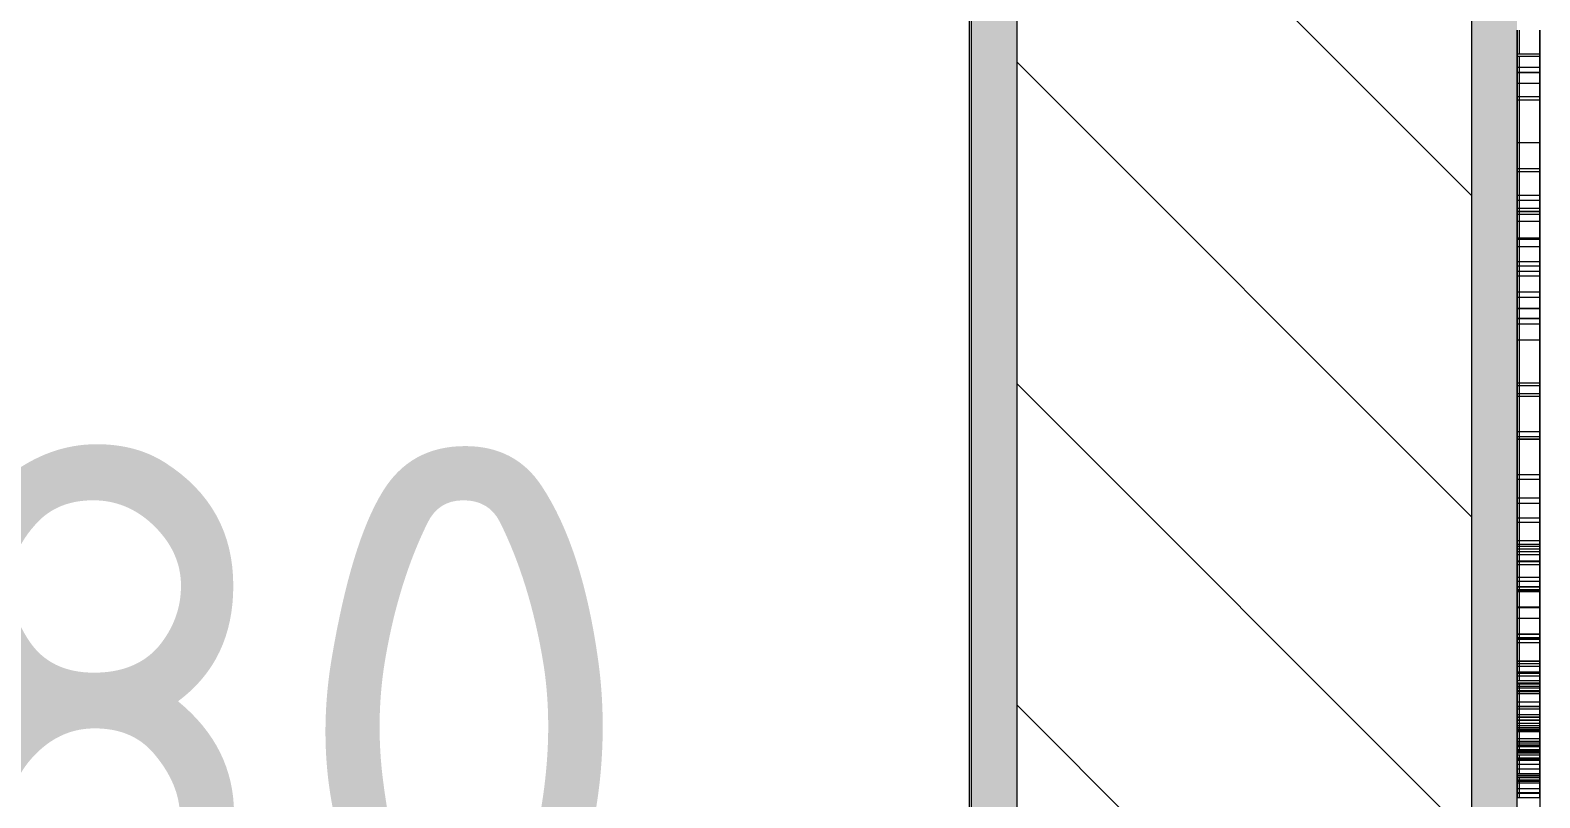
# Model space of a CAD drawing. Header units: millimetres. Extents: x -2911 to 185427, y -8553 to 29000.
# Drawn here: x 30276 to 30940, y 6726 to 7064 of the extents above; entities that cross this region are included whole.
import ezdxf

# ---------------------------------------------------------------- set-up
doc = ezdxf.new("R2010")
doc.units = ezdxf.units.MM
for name, color, linetype, lineweight in [('A-ANNO-DIMS', 7, 'Continuous', 9), ('A-ANNO-DIMS-100', 7, 'Continuous', 9), ('A-WALL', 7, 'Continuous', 9), ('I-WALL', 7, 'Continuous', 9)]:
    doc.layers.add(name, color=color, linetype=linetype, lineweight=lineweight)
for name, color, linetype, lineweight, true_color in [('A-WALL-1', 7, 'Continuous', 9, 0x3c3c3c), ('A-WALL-FNSH-1', 7, 'Continuous', 9, 0x3c3c3c), ('I-FURN-1', 7, 'Continuous', 9, 0xf0f0f0)]:
    doc.layers.add(name, color=color, linetype=linetype, lineweight=lineweight, true_color=true_color)
doc.styles.add('ISOCPEUR', font='isocpeur.ttf', dxfattribs={"width": 0.9, "height": 250})
doc.dimstyles.new('ISO-2_5_0_9К_БОЛЬШОЙ', dxfattribs={"dimscale": 304.8, "dimtxt": 248.995294, "dimasz": 0.492126, "dimexe": 0.393701, "dimexo": 0.984252, "dimgap": 0, "dimtad": 1, "dimdec": 0, "dimrnd": 10, "dimzin": 0, "dimdsep": 46, "dimtxsty": 'ISOCPEUR', "dimblk1": 'OBLIQUE', "dimblk2": 'OBLIQUE', "dimsah": 1, "dimcen": 0.09, "dimdle": 0.393701, "dimazin": 0, "dimtfac": 1, "dimtdec": 4, "dimtix": 1, "dimtmove": 0, "dimatfit": 3, "dimfxl": 1, "dimtvp": 1, "dimtolj": 1, "dimtzin": 0, "dimarcsym": 2})
pattern_1 = [(0, (0, 0), (121.92, 30.48), [10.058, -81.382, 10.058, -81.382, -487.68]), (0, (0, 0), (121.92, 30.48), [-182.88, 10.058, -172.822, 10.058, -81.382, -213.36]), (0, (0, 0), (121.92, 30.48), [-457.2, 10.058, -50.902, 10.058, -142.342]), (120, (45.72, 15.24), (-87.356454, 90.345817), [10.058, -81.382, 10.058, -81.382, -487.68]), (120, (45.72, 15.24), (-87.356454, 90.345817), [-182.88, 10.058, -172.822, 10.058, -81.382, -213.36]), (120, (45.72, 15.24), (-87.356454, 90.345817), [-457.2, 10.058, -50.902, 10.058, -142.342]), (240, (60.96, 76.2), (-34.563546, -120.825817), [10.058, -81.382, 10.058, -81.382, -487.68]), (240, (60.96, 76.2), (-34.563546, -120.825817), [-182.88, 10.058, -172.822, 10.058, -81.382, -213.36]), (240, (60.96, 76.2), (-34.563546, -120.825817), [-457.2, 10.058, -50.902, 10.058, -142.342])]

# ---------------------------------------------------------------- blocks, each defined once
blk = doc.blocks.new('Надпись в вестибюле_2 - Надпись в вестибюле_2-32623903-План размещения напольных электротехнических лючков и розеток 2 этажа в осях 1-12')
at = {"layer": 'I-FURN-1'}
for p, q in [((272.52, 0), (277.14, 0)), ((277.13, 0), (277.13, -10)), ((279.11, 0), (277.14, 0)), ((277.14, 0), (279.36, 0)), ((277.14, 0), (286.76, 0)), ((286.76, 0), (277.14, 0)), ((277.14, 0), (286.76, 0)), ((286.76, 0), (277.14, 0)), ((286.76, 0), (277.14, 0)), ((277.14, 0), (289.82, 0)), ((286.76, 0), (277.14, 0)), ((277.14, 0), (286.76, 0)), ((283.53, 0), (277.14, 0)), ((277.14, 0), (286.76, 0)), ((281.19, 0), (277.14, 0)), ((277.14, 0), (284.35, 0)), ((277.14, 0), (277.14, -10)), ((279.11, 0), (279.11, -10)), ((280.83, 0), (279.36, 0)), ((279.36, 0), (286.05, 0)), ((279.36, 0), (279.36, -10)), ((289.82, 0), (281.19, 0)), ((281.19, 0), (281.19, -10)), ((283.53, -10), (283.53, 0)), ((289.82, 0), (284.35, 0)), ((284.35, 0), (293.63, 0)), ((284.35, 0), (284.35, -10)), ((285.02, 0), (285.02, -10)), ((286.05, 0), (286.05, -10)), ((286.76, 0), (289.82, 0)), ((286.76, 0), (286.76, -10)), ((289.82, 0), (286.83, 0)), ((286.83, 0), (286.83, -10)), ((286.97, 0), (289.82, 0)), ((289.82, 0), (286.97, 0)), ((289.82, 0), (286.97, 0)), ((286.97, 0), (289.82, 0)), ((286.97, 0), (286.97, -10)), ((287.74, 0), (289.82, 0)), ((287.74, 0), (289.82, 0)), ((289.82, 0), (287.74, 0)), ((287.74, 0), (287.74, -10)), ((287.74, 0), (287.74, -10)), ((289.82, 0), (293.63, 0)), ((289.82, 0), (293.63, 0)), ((293.63, 0), (289.82, 0)), ((289.82, 0), (293.63, 0)), ((293.63, 0), (289.82, 0)), ((293.63, 0), (289.82, 0)), ((289.82, 0), (293.63, 0)), ((293.63, 0), (289.82, 0)), ((289.82, 0), (293.63, 0)), ((293.63, 0), (289.82, 0)), ((289.82, 0), (293.63, 0)), ((293.63, 0), (289.82, 0)), ((291.81, 0), (289.82, 0)), ((289.82, 0), (293.63, 0)), ((289.82, 0), (289.82, -10)), ((297.78, 0), (291.81, 0)), ((291.81, 0), (291.81, -10)), ((293.63, 0), (323.77, 0)), ((293.63, 0), (293.63, -10)), ((293.68, 0), (293.68, -10)), ((302.03, 0), (293.99, 0)), ((293.99, 0), (302.03, 0)), ((293.99, 0), (306.21, 0)), ((293.99, 0), (293.99, -10)), ((294.18, 0), (296.86, 0)), ((294.18, 0), (299.57, 0)), ((299.57, 0), (294.18, 0)), ((294.18, 0), (311.26, 0)), ((298.25, 0), (294.18, 0)), ((294.18, 0), (300.08, 0)), ((294.18, 0), (294.18, -10)), ((312.74, 0), (294.18, 0)), ((294.18, 0), (294.18, -10)), ((312.57, 0), (294.65, 0)), ((294.65, 0), (294.65, -10)), ((294.72, 0), (294.72, -10)), ((295.97, 0), (295.97, -10)), ((296.86, 0), (299.57, 0)), ((299.57, 0), (296.86, 0)), ((296.86, 0), (296.86, -10)), ((297.39, 0), (299.57, 0)), ((297.39, 0), (297.39, -10)), ((308.06, 0), (297.78, 0)), ((297.78, 0), (297.78, -10)), ((306.21, 0), (298.25, 0)), ((298.25, 0), (298.25, -10)), ((299.57, 0), (299.57, -10)), ((299.57, 0), (299.57, -10)), ((300.08, 0), (306.21, 0)), ((300.08, 0), (306.21, 0)), ((306.21, 0), (300.08, 0)), ((312.74, 0), (300.08, 0)), ((300.08, 0), (312.74, 0)), ((300.08, 0), (309.97, 0)), ((300.08, 0), (300.08, -10)), ((306.21, 0), (300.77, 0)), ((300.77, 0), (300.77, -10)), ((301.65, 0), (301.65, -10)), ((302.03, 0), (312.74, 0)), ((302.03, 0), (302.03, -10)), ((312.74, 0), (303.14, 0)), ((303.14, 0), (303.14, -10)), ((306.21, 0), (327.71, 0)), ((306.21, 0), (306.21, -10)), ((306.58, 0), (311.26, 0)), ((306.58, 0), (306.58, -10)), ((306.58, 0), (306.58, -10)), ((312.74, 0), (307.18, 0)), ((307.18, 0), (307.18, -10)), ((311.26, 0), (307.33, 0)), ((307.33, 0), (307.33, -10)), ((308.02, 0), (308.02, -10)), ((322.96, 0), (308.06, 0)), ((308.06, 0), (308.06, -10)), ((308.92, 0), (308.92, -10)), ((309.97, 0), (312.74, 0)), ((309.97, 0), (309.97, -10)), ((311.26, 0), (312.74, 0)), ((311.26, 0), (311.26, -10)), ((311.42, 0), (312.74, 0)), ((312.74, 0), (311.42, 0)), ((311.42, 0), (311.42, -10)), ((312.57, 0), (312.57, -10)), ((312.74, 0), (323.77, 0)), ((317.42, 0), (312.74, 0)), ((323.77, 0), (312.74, 0)), ((312.74, 0), (323.77, 0)), ((323.77, 0), (312.74, 0)), ((312.74, 0), (323.77, 0)), ((312.74, 0), (316.06, 0)), ((317.3, 0), (312.74, 0)), ((312.74, 0), (312.74, -10)), ((323.77, 0), (313.71, 0)), ((313.71, 0), (313.71, -10)), ((316.06, 0), (323.77, 0)), ((316.06, -10), (316.06, 0)), ((327.25, 0), (317.3, 0)), ((317.3, 0), (317.3, -10)), ((323.77, 0), (317.42, 0)), ((317.42, 0), (317.42, -10)), ((319.35, 0), (319.35, -10)), ((322.96, 0), (322.96, -10)), ((323.77, 0), (388.7, 0)), ((369.87, 0), (323.77, 0)), ((323.77, 0), (323.77, -10)), ((324.22, 0), (327.71, 0)), ((327.71, 0), (324.22, 0)), ((332.54, 0), (324.22, 0)), ((324.22, 0), (332.54, 0)), ((324.22, 0), (332.54, 0)), ((326.2, 0), (324.22, 0)), ((324.22, 0), (332.54, 0)), ((332.54, 0), (324.22, 0)), ((324.22, 0), (324.22, -10)), ((325.37, 0), (325.37, -10)), ((332.54, 0), (326.2, 0)), ((326.2, 0), (326.2, -10)), ((327.25, 0), (327.25, -10)), ((336.21, 0), (327.71, 0)), ((327.71, 0), (369.87, 0)), ((327.71, 0), (327.71, -10)), ((328.69, 0), (332.54, 0)), ((330.71, 0), (328.69, 0)), ((328.69, 0), (328.69, -10)), ((332.54, 0), (330.71, 0)), ((330.71, 0), (330.71, -10)), ((331.85, 0), (331.85, -10)), ((332.54, 0), (334.9, 0)), ((334.9, 0), (332.54, 0)), ((334.9, 0), (332.54, 0)), ((332.54, 0), (334.9, 0)), ((332.54, 0), (334.9, 0)), ((334.9, 0), (332.54, 0)), ((332.54, 0), (332.54, -10)), ((334.9, 0), (337.18, 0)), ((337.18, 0), (334.9, 0)), ((349.01, 0), (334.9, 0)), ((334.9, 0), (360.79, 0)), ((334.9, 0), (334.9, -10)), ((347.13, 0), (336.21, 0)), ((336.21, 0), (336.21, -10)), ((337.18, 0), (347.62, 0)), ((346.88, 0), (337.18, 0)), ((337.18, 0), (356.02, 0)), ((356.02, 0), (337.18, 0)), ((337.18, -10), (337.18, 0)), ((337.18, 0), (337.18, -10)), ((345.34, 0), (345.34, -10)), ((346.88, 0), (346.88, -10)), ((369.87, 0), (347.13, 0)), ((347.13, 0), (347.13, -10)), ((347.21, 0), (347.21, -10)), ((347.62, 0), (360.79, 0)), ((360.79, 0), (347.62, 0)), ((347.62, 0), (347.62, -10)), ((360.79, 0), (349.01, 0)), ((349.01, -10), (349.01, 0)), ((349.01, 0), (349.01, -10)), ((356.02, 0), (360.79, 0)), ((360.79, 0), (356.02, 0)), ((356.02, 0), (356.02, -10)), ((356.02, 0), (356.02, -10)), ((356.02, 0), (356.02, -10)), ((356.02, 0), (356.02, -10)), ((360.79, 0), (368.27, 0)), ((360.79, 0), (369.87, 0)), ((369.87, 0), (360.79, 0)), ((360.79, 0), (369.87, 0)), ((367.85, 0), (360.79, 0)), ((360.79, 0), (369.87, 0)), ((369.87, 0), (360.79, 0)), ((360.79, -10), (360.79, 0)), ((360.79, 0), (360.79, -10)), ((369.87, 0), (360.92, 0)), ((360.92, 0), (360.92, -10)), ((361.06, 0), (361.06, -10)), ((369.87, 0), (367.85, 0)), ((367.85, 0), (367.85, -10)), ((367.85, 0), (367.85, -10)), ((368.27, 0), (369.87, 0)), ((368.27, 0), (368.27, -10)), ((368.74, 0), (368.74, -10)), ((369.87, 0), (385.35, 0)), ((372.34, 0), (369.87, 0)), ((369.87, 0), (388.7, 0)), ((388.7, 0), (369.87, 0)), ((369.87, 0), (388.7, 0)), ((388.7, 0), (369.87, 0)), ((369.87, 0), (379.63, 0)), ((380.99, 0), (369.87, 0)), ((388.7, 0), (369.87, 0)), ((369.87, 0), (369.87, -10)), ((369.87, 0), (369.87, -10)), ((369.87, -10), (369.87, 0)), ((369.87, 0), (369.87, -10)), ((381.26, 0), (372.34, 0)), ((372.34, 0), (372.34, -10)), ((374.16, 0), (374.16, -10)), ((379.63, 0), (388.7, 0)), ((379.63, 0), (379.63, -10)), ((379.63, 0), (379.63, -10)), ((388.7, 0), (380.99, 0)), ((380.99, 0), (380.99, -10)), ((387.79, 0), (381.26, 0)), ((381.26, 0), (381.26, -10)), ((384.05, 0), (384.05, -10)), ((385.35, 0), (388.7, 0)), ((385.35, 0), (385.35, -10)), ((386.65, 0), (386.65, -10)), ((387.79, 0), (387.79, -10)), ((388.7, 0), (398.31, 0)), ((406.63, 0), (388.7, 0)), ((388.7, 0), (417.29, 0)), ((417.29, 0), (388.7, 0)), ((388.7, 0), (417.29, 0)), ((417.29, 0), (388.7, 0)), ((388.7, 0), (419.31, 0)), ((419.31, 0), (388.7, 0)), ((388.7, 0), (388.7, -10)), ((388.7, 0), (388.7, -10)), ((388.8, 0), (390.15, 0)), ((390.15, 0), (403.97, 0)), ((390.15, -10), (390.15, 0)), ((398.31, 0), (406.63, 0)), ((398.31, 0), (398.31, -10)), ((400.29, 0), (400.29, -10)), ((406.63, 0), (406.63, -10)), ((408.98, 0), (408.98, -10)), ((417.29, 0), (419.31, 0)), ((419.31, 0), (417.29, 0)), ((417.29, 0), (417.29, -10)), ((417.29, 0), (417.29, -10)), ((419.31, 0), (436.07, 0)), ((436.07, 0), (419.31, 0)), ((419.31, 0), (458.5, 0)), ((459.68, 0), (419.31, 0)), ((419.31, 0), (438.15, 0)), ((584.12, 0), (419.31, 0)), ((419.31, 0), (419.31, -10)), ((419.31, 0), (419.31, -10)), ((434.88, 0), (454.91, 0)), ((434.88, -10), (434.88, 0)), ((434.88, 0), (434.88, -10)), ((436.07, 0), (454.91, 0)), ((454.91, 0), (436.07, 0)), ((436.07, 0), (436.07, -10)), ((436.07, 0), (436.07, -10)), ((436.07, 0), (436.07, -10)), ((436.07, 0), (436.07, -10)), ((438.15, 0), (492.3, 0)), ((438.15, 0), (438.15, -10)), ((438.15, 0), (438.15, -10)), ((454.91, 0), (453.72, 0)), ((453.72, 0), (453.72, -10)), ((453.72, 0), (453.72, -10)), ((454.91, 0), (478.52, 0)), ((478.52, 0), (454.91, 0)), ((454.91, 0), (454.91, -10)), ((454.91, 0), (454.91, -10)), ((458.5, 0), (478.52, 0)), ((458.5, 0), (458.5, -10)), ((478.52, 0), (459.68, 0)), ((459.68, 0), (459.68, -10)), ((459.68, 0), (459.68, -10)), ((478.52, 0), (485.57, 0)), ((485.57, 0), (478.52, 0)), ((478.52, 0), (478.52, -10)), ((478.52, 0), (478.52, -10)), ((485.57, 0), (487.87, 0)), ((487.87, 0), (485.57, 0)), ((497.35, 0), (485.57, 0)), ((485.57, 0), (497.35, 0)), ((485.57, 0), (485.57, -10)), ((485.57, 0), (485.57, -10)), ((487.87, 0), (497.35, 0)), ((497.35, 0), (487.87, 0)), ((487.87, 0), (497.35, 0)), ((497.35, 0), (487.87, 0)), ((487.87, -10), (487.87, 0)), ((487.87, 0), (487.87, -10)), ((492.3, 0), (511.14, 0)), ((492.3, -10), (492.3, 0)), ((492.3, 0), (492.3, -10)), ((497.35, 0), (506.7, 0)), ((506.7, 0), (497.35, 0)), ((497.35, 0), (584.12, 0)), ((506.7, 0), (497.35, 0)), ((535.01, 0), (497.35, 0)), ((497.35, 0), (584.12, 0)), ((512.99, 0), (497.35, 0)), ((497.35, 0), (499.71, 0)), ((497.35, 0), (497.35, -10)), ((499.71, 0), (508.72, 0)), ((499.71, 0), (499.71, -10)), ((506.7, 0), (552.6, 0)), ((533.77, 0), (506.7, 0)), ((584.12, 0), (506.7, 0)), ((506.7, 0), (584.12, 0)), ((584.12, 0), (506.7, 0)), ((506.7, 0), (584.12, 0)), ((584.12, 0), (506.7, 0)), ((506.7, 0), (506.7, -10)), ((506.7, 0), (506.7, -10)), ((506.7, 0), (506.7, -10)), ((506.7, 0), (506.7, -10)), ((508.72, 0), (519.63, 0)), ((508.72, 0), (508.72, -10)), ((511.14, 0), (565.29, 0)), ((511.14, 0), (511.14, -10)), ((511.14, 0), (511.14, -10)), ((522.79, 0), (512.99, 0)), ((512.99, 0), (512.99, -10)), ((519.63, 0), (523.25, 0)), ((519.63, 0), (519.63, -10)), ((522.79, 0), (522.79, -10)), ((523.25, 0), (584.12, 0)), ((530.72, 0), (523.25, 0)), ((523.25, -10), (523.25, 0)), ((523.25, 0), (523.25, -10)), ((536.51, 0), (530.72, 0)), ((530.72, 0), (530.72, -10)), ((533.77, 0), (533.77, -10)), ((533.77, 0), (533.77, -10)), ((553.85, 0), (535.01, 0)), ((535.01, -10), (535.01, 0)), ((535.01, 0), (535.01, -10)), ((539.9, 0), (536.51, 0)), ((536.51, 0), (536.51, -10)), ((542.09, 0), (539.9, 0)), ((539.9, 0), (539.9, -10)), ((584.12, 0), (542.09, 0)), ((542.09, 0), (542.09, -10)), ((542.09, 0), (542.09, -10)), ((552.6, 0), (552.6, -10)), ((552.6, 0), (552.6, -10)), ((584.12, 0), (553.85, 0)), ((553.85, 0), (553.85, -10)), ((553.85, 0), (553.85, -10)), ((565.29, 0), (584.12, 0)), ((565.29, 0), (565.29, -10)), ((565.29, 0), (565.29, -10)), ((584.12, 0), (596.17, 0)), ((596.17, 0), (584.12, 0)), ((584.12, 0), (591.47, 0)), ((591.47, 0), (584.12, 0)), ((584.12, 0), (591.47, 0)), ((591.47, 0), (584.12, 0)), ((584.12, 0), (603.29, 0)), ((603.29, 0), (584.12, 0)), ((584.12, 0), (614.73, 0)), ((596.24, 0), (584.12, 0)), ((584.12, 0), (584.12, -10)), ((584.12, 0), (584.12, -10)), ((585.57, 0), (591.47, 0)), ((585.57, 0), (585.57, -10)), ((585.57, 0), (585.57, -10)), ((591.47, 0), (596.17, 0)), ((591.47, 0), (596.17, 0)), ((596.17, 0), (591.47, 0)), ((591.47, 0), (591.47, -10)), ((591.47, 0), (591.47, -10)), ((596.17, 0), (598.53, 0)), ((596.17, 0), (598.53, 0)), ((598.53, 0), (596.17, 0)), ((596.17, 0), (596.17, -10)), ((596.17, 0), (596.17, -10)), ((614.73, 0), (596.24, 0)), ((596.24, 0), (596.24, -10)), ((596.24, 0), (596.24, -10)), ((598.53, 0), (603.29, 0)), ((598.53, 0), (598.53, -10)), ((598.53, 0), (598.53, -10)), ((603.29, 0), (614.73, 0)), ((603.29, 0), (603.29, -10)), ((603.29, 0), (603.29, -10)), ((614.73, 0), (604.4, 0)), ((604.4, 0), (614.73, 0)), ((614.73, 0), (604.4, 0)), ((604.4, 0), (604.4, -10)), ((604.4, 0), (604.4, -10)), ((604.4, 0), (604.4, -10)), ((604.4, 0), (604.4, -10)), ((277.14, -10), (272.52, -10)), ((279.36, -10), (277.14, -10)), ((277.14, -10), (279.11, -10)), ((277.14, -10), (286.76, -10)), ((286.76, -10), (277.14, -10)), ((277.14, -10), (286.76, -10)), ((286.76, -10), (277.14, -10)), ((286.76, -10), (277.14, -10)), ((277.14, -10), (286.76, -10)), ((289.82, -10), (277.14, -10)), ((277.14, -10), (286.76, -10)), ((284.35, -10), (277.14, -10)), ((277.14, -10), (281.19, -10)), ((286.76, -10), (277.14, -10)), ((277.14, -10), (283.53, -10)), ((286.05, -10), (279.36, -10)), ((279.36, -10), (284.35, -10)), ((281.19, -10), (289.82, -10)), ((293.63, -10), (284.35, -10)), ((284.35, -10), (289.82, -10)), ((289.82, -10), (286.76, -10)), ((286.83, -10), (289.82, -10)), ((286.97, -10), (289.82, -10)), ((289.82, -10), (286.97, -10)), ((289.82, -10), (286.97, -10)), ((286.97, -10), (289.82, -10)), ((289.82, -10), (287.74, -10)), ((287.74, -10), (289.82, -10)), ((287.74, -10), (289.82, -10)), ((289.82, -10), (287.74, -10)), ((293.63, -10), (289.82, -10)), ((289.82, -10), (293.63, -10)), ((289.82, -10), (293.63, -10)), ((293.63, -10), (289.82, -10)), ((289.82, -10), (293.63, -10)), ((293.63, -10), (289.82, -10)), ((293.63, -10), (289.82, -10)), ((289.82, -10), (293.63, -10)), ((293.63, -10), (289.82, -10)), ((289.82, -10), (293.63, -10)), ((293.63, -10), (289.82, -10)), ((289.82, -10), (291.81, -10)), ((289.82, -10), (293.63, -10)), ((293.63, -10), (289.82, -10)), ((289.82, -10), (293.63, -10)), ((291.81, -10), (297.78, -10)), ((323.77, -10), (293.63, -10)), ((306.21, -10), (293.99, -10)), ((302.03, -10), (293.99, -10)), ((293.99, -10), (302.03, -10)), ((296.86, -10), (294.18, -10)), ((294.18, -10), (299.57, -10)), ((299.57, -10), (294.18, -10)), ((300.08, -10), (294.18, -10)), ((294.18, -10), (298.25, -10)), ((311.26, -10), (294.18, -10)), ((294.18, -10), (312.74, -10)), ((294.65, -10), (312.57, -10)), ((294.72, -10), (295.97, -10)), ((296.86, -10), (299.57, -10)), ((299.57, -10), (296.86, -10)), ((299.57, -10), (297.39, -10)), ((297.39, -10), (299.57, -10)), ((297.78, -10), (308.06, -10)), ((298.25, -10), (306.21, -10)), ((301.65, -10), (300.08, -10)), ((306.21, -10), (300.08, -10)), ((300.08, -10), (301.65, -10)), ((300.08, -10), (306.21, -10)), ((306.21, -10), (300.08, -10)), ((312.74, -10), (300.08, -10)), ((300.08, -10), (312.74, -10)), ((309.97, -10), (300.08, -10)), ((300.77, -10), (306.21, -10)), ((306.21, -10), (302.03, -10)), ((302.03, -10), (306.21, -10)), ((312.74, -10), (302.03, -10)), ((303.14, -10), (312.74, -10)), ((327.71, -10), (306.21, -10)), ((308.92, -10), (306.58, -10)), ((311.26, -10), (306.58, -10)), ((306.58, -10), (308.02, -10)), ((307.18, -10), (312.74, -10)), ((307.33, -10), (311.26, -10)), ((308.06, -10), (322.96, -10)), ((311.26, -10), (309.97, -10)), ((309.97, -10), (311.26, -10)), ((312.74, -10), (309.97, -10)), ((312.74, -10), (311.26, -10)), ((312.74, -10), (311.42, -10)), ((311.42, -10), (312.74, -10)), ((312.74, -10), (311.42, -10)), ((311.42, -10), (312.74, -10)), ((319.35, -10), (312.74, -10)), ((312.74, -10), (317.42, -10)), ((323.77, -10), (312.74, -10)), ((312.74, -10), (323.77, -10)), ((323.77, -10), (312.74, -10)), ((312.74, -10), (323.77, -10)), ((316.06, -10), (312.74, -10)), ((323.77, -10), (312.74, -10)), ((312.74, -10), (323.77, -10)), ((312.74, -10), (317.3, -10)), ((313.71, -10), (323.77, -10)), ((323.77, -10), (316.06, -10)), ((317.3, -10), (327.25, -10)), ((317.42, -10), (323.77, -10)), ((323.77, -10), (319.35, -10)), ((323.77, -10), (369.87, -10)), ((388.7, -10), (323.77, -10)), ((327.71, -10), (324.22, -10)), ((324.22, -10), (327.71, -10)), ((327.71, -10), (324.22, -10)), ((332.54, -10), (324.22, -10)), ((324.22, -10), (332.54, -10)), ((324.22, -10), (332.54, -10)), ((332.54, -10), (324.22, -10)), ((324.22, -10), (326.2, -10)), ((332.54, -10), (324.22, -10)), ((325.37, -10), (327.71, -10)), ((326.2, -10), (332.54, -10)), ((369.87, -10), (327.71, -10)), ((327.71, -10), (336.21, -10)), ((331.85, -10), (328.69, -10)), ((328.69, -10), (330.71, -10)), ((332.54, -10), (328.69, -10)), ((328.69, -10), (331.85, -10)), ((330.71, -10), (332.54, -10)), ((334.9, -10), (332.54, -10)), ((332.54, -10), (334.9, -10)), ((334.9, -10), (332.54, -10)), ((332.54, -10), (334.9, -10)), ((334.9, -10), (332.54, -10)), ((332.54, -10), (334.9, -10)), ((332.54, -10), (334.9, -10)), ((334.9, -10), (332.54, -10)), ((337.18, -10), (334.9, -10)), ((334.9, -10), (337.18, -10)), ((337.18, -10), (334.9, -10)), ((334.9, -10), (337.18, -10)), ((360.79, -10), (334.9, -10)), ((334.9, -10), (349.01, -10)), ((336.21, -10), (347.13, -10)), ((345.34, -10), (337.18, -10)), ((337.18, -10), (346.88, -10)), ((347.62, -10), (337.18, -10)), ((337.18, -10), (347.21, -10)), ((337.18, -10), (356.02, -10)), ((356.02, -10), (337.18, -10)), ((360.79, -10), (345.34, -10)), ((347.13, -10), (369.87, -10)), ((347.62, -10), (360.79, -10)), ((360.79, -10), (347.62, -10)), ((347.62, -10), (360.79, -10)), ((349.01, -10), (360.79, -10)), ((356.02, -10), (360.79, -10)), ((360.79, -10), (356.02, -10)), ((368.27, -10), (360.79, -10)), ((360.79, -10), (369.87, -10)), ((369.87, -10), (360.79, -10)), ((360.79, -10), (367.85, -10)), ((369.87, -10), (360.79, -10)), ((360.79, -10), (369.87, -10)), ((369.87, -10), (360.79, -10)), ((360.92, -10), (369.87, -10)), ((369.87, -10), (361.06, -10)), ((361.06, -10), (368.27, -10)), ((367.85, -10), (369.87, -10)), ((369.87, -10), (368.27, -10)), ((374.16, -10), (369.87, -10)), ((369.87, -10), (372.34, -10)), ((385.35, -10), (369.87, -10)), ((369.87, -10), (386.65, -10)), ((369.87, -10), (388.7, -10)), ((388.7, -10), (369.87, -10)), ((369.87, -10), (388.7, -10)), ((388.7, -10), (369.87, -10)), ((369.87, -10), (380.99, -10)), ((379.63, -10), (369.87, -10)), ((369.87, -10), (388.7, -10)), ((372.34, -10), (381.26, -10)), ((384.05, -10), (374.16, -10)), ((388.7, -10), (379.63, -10)), ((380.99, -10), (388.7, -10)), ((381.26, -10), (387.79, -10)), ((388.7, -10), (384.05, -10)), ((388.7, -10), (385.35, -10)), ((386.65, -10), (388.7, -10)), ((390.15, -10), (388.7, -10)), ((388.7, -10), (406.63, -10)), ((398.31, -10), (388.7, -10)), ((388.7, -10), (400.29, -10)), ((388.7, -10), (417.29, -10)), ((417.29, -10), (388.7, -10)), ((388.7, -10), (417.29, -10)), ((417.29, -10), (388.7, -10)), ((388.7, -10), (419.31, -10)), ((419.31, -10), (388.7, -10)), ((406.63, -10), (390.15, -10)), ((406.63, -10), (398.31, -10)), ((400.29, -10), (406.63, -10)), ((406.63, -10), (408.98, -10)), ((408.98, -10), (406.63, -10)), ((417.29, -10), (419.31, -10)), ((419.31, -10), (417.29, -10)), ((419.31, -10), (436.07, -10)), ((436.07, -10), (419.31, -10)), ((419.31, -10), (459.68, -10)), ((458.5, -10), (419.31, -10)), ((419.31, -10), (584.12, -10)), ((438.15, -10), (419.31, -10)), ((434.88, -10), (453.72, -10)), ((454.91, -10), (434.88, -10)), ((436.07, -10), (454.91, -10)), ((454.91, -10), (436.07, -10)), ((492.3, -10), (438.15, -10)), ((453.72, -10), (454.91, -10)), ((454.91, -10), (478.52, -10)), ((478.52, -10), (454.91, -10)), ((478.52, -10), (458.5, -10)), ((459.68, -10), (478.52, -10)), ((478.52, -10), (485.57, -10)), ((485.57, -10), (478.52, -10)), ((485.57, -10), (487.87, -10)), ((487.87, -10), (485.57, -10)), ((497.35, -10), (485.57, -10)), ((485.57, -10), (497.35, -10)), ((487.87, -10), (497.35, -10)), ((497.35, -10), (487.87, -10)), ((487.87, -10), (497.35, -10)), ((497.35, -10), (487.87, -10)), ((511.14, -10), (492.3, -10)), ((497.35, -10), (506.7, -10)), ((506.7, -10), (497.35, -10)), ((497.35, -10), (506.7, -10)), ((584.12, -10), (497.35, -10)), ((584.12, -10), (497.35, -10)), ((497.35, -10), (535.01, -10)), ((499.71, -10), (497.35, -10)), ((497.35, -10), (512.99, -10)), ((508.72, -10), (499.71, -10)), ((506.7, -10), (533.77, -10)), ((552.6, -10), (506.7, -10)), ((506.7, -10), (584.12, -10)), ((584.12, -10), (506.7, -10)), ((506.7, -10), (584.12, -10)), ((584.12, -10), (506.7, -10)), ((506.7, -10), (584.12, -10)), ((519.63, -10), (508.72, -10)), ((565.29, -10), (511.14, -10)), ((512.99, -10), (522.79, -10)), ((523.25, -10), (519.63, -10)), ((523.25, -10), (530.72, -10)), ((584.12, -10), (523.25, -10)), ((530.72, -10), (536.51, -10)), ((533.77, -10), (552.6, -10)), ((535.01, -10), (553.85, -10)), ((536.51, -10), (539.9, -10)), ((539.9, -10), (542.09, -10)), ((542.09, -10), (584.12, -10)), ((553.85, -10), (584.12, -10)), ((584.12, -10), (565.29, -10)), ((584.12, -10), (591.47, -10)), ((591.47, -10), (584.12, -10)), ((584.12, -10), (591.47, -10)), ((591.47, -10), (584.12, -10)), ((584.12, -10), (596.17, -10)), ((596.17, -10), (584.12, -10)), ((584.12, -10), (603.29, -10)), ((603.29, -10), (584.12, -10)), ((584.12, -10), (596.24, -10)), ((614.73, -10), (584.12, -10)), ((585.57, -10), (591.47, -10)), ((591.47, -10), (585.57, -10)), ((591.47, -10), (596.17, -10)), ((596.17, -10), (591.47, -10)), ((591.47, -10), (596.17, -10)), ((596.17, -10), (591.47, -10)), ((596.17, -10), (598.53, -10)), ((598.53, -10), (596.17, -10)), ((596.17, -10), (598.53, -10)), ((598.53, -10), (596.17, -10)), ((596.24, -10), (614.73, -10)), ((598.53, -10), (603.29, -10)), ((603.29, -10), (598.53, -10)), ((614.73, -10), (603.29, -10)), ((604.4, -10), (614.73, -10)), ((614.73, -10), (604.4, -10)), ((604.4, -10), (614.73, -10)), ((614.73, -10), (604.4, -10)), ((604.4, -10), (614.73, -10))]:
    blk.add_line(p, q, dxfattribs=at)
blk = doc.blocks.new('DIMBLOCK44-План размещения напольных электротехнических лючков и розеток 2 этажа в осях 1-12')
at = {"layer": 'A-ANNO-DIMS-100'}
for p, q in [((30689, 6490.52), (30689, 6674.16)), ((29909.34, 6610), (29909.34, 6434.16)), ((29909.34, 6554.16), (29909.34, 6610)), ((29909.34, 6554.16), (30809, 6554.16)), ((30689, 6554.16), (30689, 6490.52))]:
    blk.add_line(p, q, dxfattribs=at)
at = {"layer": 'A-ANNO-DIMS-100', "lineweight": 20}
for p, q in [((29909.34, 6554.16), (29984.34, 6629.16)), ((30689, 6554.16), (30764, 6629.16)), ((29909.34, 6554.16), (29834.34, 6479.16)), ((30689, 6554.16), (30614, 6479.16))]:
    blk.add_line(p, q, dxfattribs=at)
at = {"layer": 'A-ANNO-DIMS-100', "color": 0, "insert": (30062.14, 6880.78), "char_height": 250, "width": 568.8585, "attachment_point": 1, "line_spacing_factor": 1.149209, "style": 'ISOCPEUR'}
blk.add_mtext('780', dxfattribs=at)
blk = doc.blocks.new('_Oblique')
at = {"color": 0, "linetype": 'ByBlock', "lineweight": -2}
blk.add_line((-0.5, -0.5), (0.5, 0.5), dxfattribs=at)

msp = doc.modelspace()

# ---------------------------------------------------------------- hatches: boundary and pattern name
at = {"layer": 'I-WALL'}
h = msp.add_hatch(dxfattribs=at)
h.set_pattern_fill('FP_87', color=256, style=0, pattern_type=2)
h.set_pattern_definition(pattern_1)
h.paths.add_polyline_path([(30910, 100), (30930, 100), (30930, 7900), (30910, 7900), (30910, 185.25)])
h = msp.add_hatch(dxfattribs=at)
h.set_pattern_fill('FP_11', color=256, style=0, pattern_type=2)
h.set_pattern_definition([(135, (0, 0), (-70.71068, -70.71068), [])])
h.paths.add_polyline_path([(30910, 100), (30910, 7700), (30710, 7700), (30710, 100)])
h = msp.add_hatch(dxfattribs=at)
h.set_pattern_fill('FP_87', color=256, style=0, pattern_type=2)
h.set_pattern_definition(pattern_1)
h.paths.add_polyline_path([(30690, 100), (30710, 100), (30710, 7100), (30690, 7100), (30690, 140)])

# ---------------------------------------------------------------- linework, layer by layer
at = {"layer": 'A-WALL'}
msp.add_line((30690, 100), (30690, 7080), dxfattribs=at)
at = {"layer": 'A-WALL-1'}
for p, q in [((30910, 7900), (30910, -250)), ((30710, 100), (30710, 7700)), ((30930, 7053.4), (30930, 7063.73)), ((30930, 6773.22), (30930, 6776.71)), ((30930, 6760.42), (30930, 6772.77)), ((30930, 6755.58), (30930, 6760.26)), ((30930, 6749.08), (30930, 6755.21)), ((30930, 6746.39), (30930, 6748.57)), ((30930, 6743.18), (30930, 6744.97)), ((30930, 6736.74), (30930, 6742.63)), ((30930, 6726.14), (30930, 6735.05))]:
    msp.add_line(p, q, dxfattribs=at)
at = {"layer": 'A-WALL-FNSH-1'}
for p, q in [((30689, 7079), (30689, 141)), ((30931, 7053.4), (30931, 7063.73)), ((30930, 7052.29), (30930, 6777.69)), ((30931, 6777.69), (30931, 7052.29)), ((30931, 6773.22), (30931, 6776.71)), ((30931, 6760.42), (30931, 6772.77)), ((30931, 6755.58), (30931, 6760.26)), ((30931, 6749.08), (30931, 6755.21)), ((30931, 6746.39), (30931, 6748.57)), ((30931, 6743.18), (30931, 6744.97)), ((30931, 6736.74), (30931, 6742.63)), ((30931, 6726.14), (30931, 6735.05))]:
    msp.add_line(p, q, dxfattribs=at)

# ---------------------------------------------------------------- block references
at = {"layer": 'I-FURN-1', "rotation": 89.99999999999984}
msp.add_blockref('Надпись в вестибюле_2 - Надпись в вестибюле_2-32623903-План размещения напольных электротехнических лючков и розеток 2 этажа в осях 1-12', (30930, 6449), dxfattribs=at)

# ---------------------------------------------------------------- dimensions: what is measured, and where the dimension line sits
at = {"layer": 'A-ANNO-DIMS'}
dim = msp.add_linear_dim(base=(30689, 6554.16), p1=(29909.34, 6910), p2=(30689, 6790.52), dimstyle='ISO-2_5_0_9К_БОЛЬШОЙ', override={"dimpost": '<>', "dimfxl": 788.767495}, dxfattribs=at)
dim.commit()
dim.dimension.update_dxf_attribs({"geometry": 'DIMBLOCK44-План размещения напольных электротехнических лючков и розеток 2 этажа в осях 1-12', "text_midpoint": (30299.17, 6679.16)})

doc.saveas('drawing.dxf')
